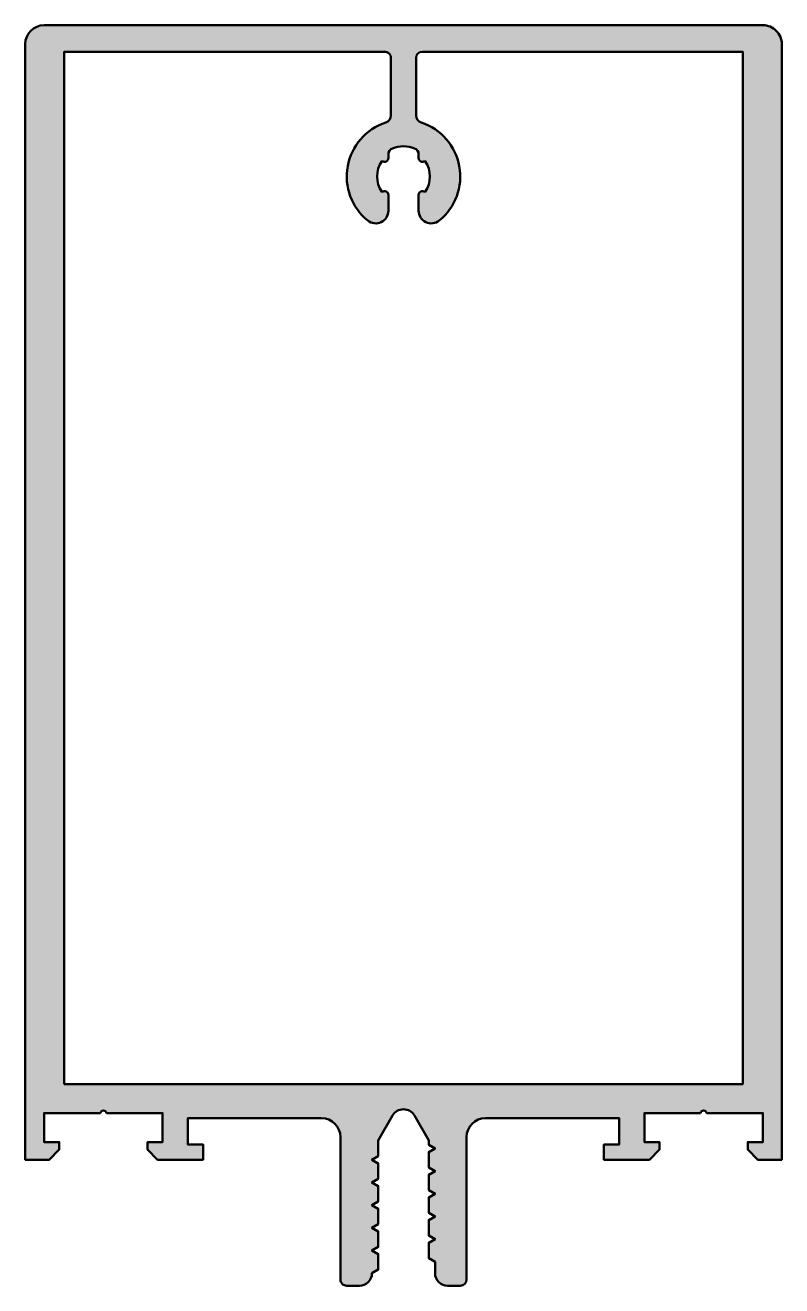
# Model space of a CAD drawing. Extents: x -30 to 30, y -16 to 84.
import ezdxf

# ---------------------------------------------------------------- set-up
doc = ezdxf.new("R2010")
doc.units = 0
doc.layers.add('0S-Alu contour', color=7, linetype='Continuous', lineweight=50)
doc.layers.add('0S-Alu hatch', color=252, linetype='Continuous', lineweight=25)

# ---------------------------------------------------------------- blocks, each defined once
blk = doc.blocks.new('324460__FD88ADC2_FC77_46FE_BCCF_9EE1C257DF1C_')
at = {"layer": '0S-Alu hatch'}
h = blk.add_hatch(color=256, dxfattribs=at)
edge = h.paths.add_edge_path()
edge.add_arc((-28.49999999999967, 82.5), 1.5, 90, 180)
edge.add_line((-29.99999999999967, 82.5), (-30, -6))
edge.add_line((-30, -6), (-28.1, -6))
edge.add_line((-28.1, -6), (-27.30000000000001, -5.200000000000002))
edge.add_line((-27.30000000000001, -5.200000000000002), (-27.30000000000001, -4.599999999999994))
edge.add_line((-27.30000000000001, -4.599999999999994), (-28.50000000000001, -4.599999999999994))
edge.add_line((-28.50000000000001, -4.599999999999994), (-28.50000000000001, -2.300000000000011))
edge.add_line((-28.50000000000001, -2.300000000000011), (-24.05000000000001, -2.300000000000011))
edge.add_ellipse((-23.80000000000001, -2.356250000000009), major_axis=(-0.2562499999999961, 0), ratio=1, start_angle=192.6803834918194, end_angle=347.31961650818045, ccw=False)
edge.add_line((-23.55000000000001, -2.300000000000011), (-19.10000000000001, -2.300000000000011))
edge.add_line((-19.10000000000001, -2.300000000000011), (-19.10000000000001, -4.599999999999994))
edge.add_line((-19.10000000000001, -4.599999999999994), (-20.30000000000001, -4.599999999999994))
edge.add_line((-20.30000000000001, -4.599999999999994), (-20.30000000000001, -5.200000000000002))
edge.add_line((-20.30000000000001, -5.200000000000002), (-19.50000000000001, -6))
edge.add_line((-19.50000000000001, -6), (-15.90000000000001, -6))
edge.add_line((-15.90000000000001, -6), (-15.90000000000001, -4.800000000000011))
edge.add_line((-15.90000000000001, -4.800000000000011), (-17.10000000000001, -4.800000000000011))
edge.add_line((-17.10000000000001, -4.800000000000011), (-17.10000000000001, -2.699999999999988))
edge.add_line((-17.10000000000001, -2.699999999999988), (-6.500000000000007, -2.700000000000002))
edge.add_ellipse((-6.500000000000014, -4.200000000000009), major_axis=(-1.500000000000007, 0), ratio=1, start_angle=180, end_angle=269.9999999999997, ccw=False)
edge.add_line((-5.000000000000007, -4.200000000000009), (-5.000000000000007, -15.50000000000001))
edge.add_arc((-4.500000000000014, -15.5), 0.4999999999999929, 180, 270.0000000000008)
edge.add_line((-4.500000000000007, -16), (-3.500000000000007, -16))
edge.add_arc((-3.500000000000007, -15), 1, 270, 360)
edge.add_line((-2.500000000000007, -15), (-2.000000000000007, -14.71132486540519))
edge.add_line((-2.000000000000007, -14.71132486540519), (-2.000000000000007, -13.48867513459481))
edge.add_line((-2.000000000000007, -13.48867513459481), (-2.500000000000007, -13.2))
edge.add_line((-2.500000000000007, -13.2), (-2.000000000000007, -12.91132486540519))
edge.add_line((-2.000000000000007, -12.91132486540519), (-2.000000000000007, -11.6886751345948))
edge.add_line((-2.000000000000007, -11.6886751345948), (-2.5, -11.4))
edge.add_line((-2.5, -11.4), (-2.000000000000007, -11.11132486540518))
edge.add_line((-2.000000000000007, -11.11132486540518), (-2.000000000000007, -9.88867513459482))
edge.add_line((-2.000000000000007, -9.88867513459482), (-2.500000000000007, -9.599999999999994))
edge.add_line((-2.500000000000007, -9.599999999999994), (-2.000000000000007, -9.311324865405197))
edge.add_line((-2.000000000000007, -9.311324865405197), (-2.000000000000007, -8.088675134594808))
edge.add_line((-2.000000000000007, -8.088675134594808), (-2.50000000000001, -7.799999999999997))
edge.add_line((-2.50000000000001, -7.799999999999997), (-2.00000000000001, -7.511324865405185))
edge.add_line((-2.00000000000001, -7.511324865405185), (-2.00000000000001, -6.288675134594797))
edge.add_line((-2.00000000000001, -6.288675134594797), (-2.499999999999996, -6))
edge.add_line((-2.499999999999996, -6), (-2.000000000000003, -5.711324865405188))
edge.add_line((-2.000000000000003, -5.711324865405188), (-2.000000000000003, -4.464101710724676))
edge.add_line((-2.000000000000003, -4.464101710724676), (-0.8660254143211538, -2.500000018250105))
edge.add_ellipse((-1e-14, -2.999999999999991), major_axis=(-0.9999999999999974, 0), ratio=1, start_angle=209.9999999999995, end_angle=330.00000120741777, ccw=False)
edge.add_line((0.86602540378443, -2.5), (1.999999999999989, -4.464101615137749))
edge.add_line((1.999999999999989, -4.464101615137749), (1.999999999999989, -4.811324865405183))
edge.add_line((1.999999999999989, -4.811324865405183), (2.499999999999992, -5.099999999999994))
edge.add_line((2.499999999999992, -5.099999999999994), (1.999999999999989, -5.388675134594805))
edge.add_line((1.999999999999989, -5.388675134594805), (1.999999999999989, -6.611324865405208))
edge.add_line((1.999999999999989, -6.611324865405208), (2.500000000000007, -6.900000000000005))
edge.add_line((2.500000000000007, -6.900000000000005), (1.999999999999989, -7.188675134594816))
edge.add_line((1.999999999999989, -7.188675134594816), (1.999999999999989, -8.411324865405192))
edge.add_line((1.999999999999989, -8.411324865405192), (2.500000000000007, -8.700000000000003))
edge.add_line((2.500000000000007, -8.700000000000003), (1.999999999999989, -8.988675134594814))
edge.add_line((1.999999999999989, -8.988675134594814), (1.999999999999989, -10.21132486540519))
edge.add_line((1.999999999999989, -10.21132486540519), (2.499999999999992, -10.5))
edge.add_line((2.499999999999992, -10.5), (1.999999999999989, -10.78867513459481))
edge.add_line((1.999999999999989, -10.78867513459481), (1.999999999999989, -12.01132486540518))
edge.add_line((1.999999999999989, -12.01132486540518), (2.499999999999992, -12.29999999999999))
edge.add_line((2.499999999999992, -12.29999999999999), (1.999999999999989, -12.58867513459481))
edge.add_line((1.999999999999989, -12.58867513459481), (1.999999999999989, -13.8113248654052))
edge.add_line((1.999999999999989, -13.8113248654052), (2.499999999999992, -14.09999999999999))
edge.add_line((2.499999999999992, -14.09999999999999), (2.499999999999992, -15))
edge.add_arc((3.499999999999992, -15), 1, 180, 270)
edge.add_line((3.499999999999992, -16), (4.499999999999992, -16))
edge.add_arc((4.499999999999992, -15.5), 0.5, 270, 360)
edge.add_line((4.999999999999992, -15.5), (4.999999999999992, -4.200000000000017))
edge.add_ellipse((6.499999999999999, -4.20000000000001), major_axis=(-1.500000000000005, 0), ratio=1, start_angle=270.0000000000002, end_angle=360, ccw=False)
edge.add_line((6.499999999999992, -2.700000000000002), (17.09999999999999, -2.700000000000002))
edge.add_line((17.09999999999999, -2.700000000000002), (17.1, -4.800000000000011))
edge.add_line((17.1, -4.800000000000011), (15.89999999999998, -4.799999999999997))
edge.add_line((15.89999999999998, -4.799999999999997), (15.9, -6))
edge.add_line((15.9, -6), (19.50000000000001, -6))
edge.add_line((19.50000000000001, -6), (20.30000000000001, -5.199999999999988))
edge.add_line((20.30000000000001, -5.199999999999988), (20.29999999999999, -4.599999999999994))
edge.add_line((20.29999999999999, -4.599999999999994), (19.1, -4.600000000000008))
edge.add_line((19.1, -4.600000000000008), (19.1, -2.300000000000011))
edge.add_line((19.1, -2.300000000000011), (23.54999999999999, -2.300000000000011))
edge.add_ellipse((23.79999999999999, -2.356250000000011), major_axis=(-0.25625, 0), ratio=1, start_angle=192.6803834918198, end_angle=347.3196165081802, ccw=False)
edge.add_line((24.04999999999999, -2.300000000000011), (28.5, -2.300000000000011))
edge.add_line((28.5, -2.300000000000011), (28.5, -4.599999999999994))
edge.add_line((28.5, -4.599999999999994), (27.29999999999999, -4.599999999999994))
edge.add_line((27.29999999999999, -4.599999999999994), (27.29999999999998, -5.200000000000002))
edge.add_line((27.29999999999998, -5.200000000000002), (28.1, -6))
edge.add_line((28.1, -6), (30.00000000000041, -6))
edge.add_line((30.00000000000041, -6), (30.00000000000018, 82.49999999999999))
edge.add_arc((28.50000000000018, 82.49999999999996), 1.5, 0, 90.00000000000081)
edge.add_line((28.50000000000015, 83.99999999999996), (-28.49999999999968, 84))
edge = h.paths.add_edge_path()
edge.add_line((-26.90002441406227, 0), (-26.90002441406229, 81.9))
edge.add_line((-26.90002441406229, 81.9), (-1.500000000000046, 81.9))
edge.add_ellipse((-1.500000000000035, 81.39999999999998), major_axis=(-0.5000000000000142, 0), ratio=1, start_angle=180, end_angle=270.00000000000125, ccw=False)
edge.add_line((-1.000000000000017, 81.4), (-1.000000000000017, 76.8425200051213))
edge.add_ellipse((-1.600000000000033, 76.8425200051213), major_axis=(-0.6000000000000157, 0), ratio=1, start_angle=108.28388994040779, end_angle=180, ccw=False)
edge.add_arc((-1.07e-14, 71.99999999999999), 4.500000000000001, 108.2838899404075, 231.0551964059043)
edge.add_arc((-2.200000000000017, 69.27786848223676), 1.000000000000013, 231.0551964059047, 360)
edge.add_line((-1.200000000000006, 69.27786848223676), (-1.200000000000006, 70.53030615433009))
edge.add_arc((-1.50000000000001, 70.53030615433009), 0.3000000000000043, 0, 130.3192648390401)
edge.add_ellipse((-1.42e-14, 72), major_axis=(-2.099999999999995, 0), ratio=1, start_angle=-36.22322108088832, end_angle=36.22322108088838, ccw=False)
edge.add_arc((-1.50000000000001, 73.46969384566991), 0.3000000000000038, 229.6807351609599, 360)
edge.add_line((-1.200000000000013, 73.46969384566991), (-1.200000000000006, 73.76635217326557))
edge.add_ellipse((-0.700000000000003, 73.76635217326557), major_axis=(-0.5000000000000036, 0), ratio=1, start_angle=291.61827242215867, end_angle=360, ccw=False)
edge.add_ellipse((-1.42e-14, 72.00000000000001), major_axis=(-2.399999999999989, 0), ratio=1, start_angle=248.3817275778418, end_angle=291.6182724221581, ccw=False)
edge.add_ellipse((0.6999999999999816, 73.76635217326557), major_axis=(-0.5000000000000017, 0), ratio=1, start_angle=180, end_angle=248.3817275778417, ccw=False)
edge.add_line((1.199999999999988, 73.76635217326557), (1.199999999999981, 73.46969384566991))
edge.add_arc((1.499999999999982, 73.46969384566991), 0.3000000000000007, 180, 310.3192648390407)
edge.add_ellipse((-7.1e-15, 72), major_axis=(-2.099999999999992, 0), ratio=1, start_angle=143.7767789191118, end_angle=216.2232210808884, ccw=False)
edge.add_arc((1.499999999999989, 70.53030615433009), 0.3000000000000038, 49.68073516095991, 180)
edge.add_line((1.199999999999985, 70.53030615433009), (1.199999999999988, 69.27786848223677))
edge.add_arc((2.199999999999995, 69.27786848223677), 1.000000000000007, 180, 308.9448035940957)
edge.add_arc((-1.07e-14, 71.99999999999999), 4.500000000000003, 308.9448035940959, 431.7161100595925)
edge.add_ellipse((1.600000000000001, 76.84252000512129), major_axis=(-0.5999999999999907, 0), ratio=1, start_angle=0, end_angle=71.71611005959198, ccw=False)
edge.add_line((1.000000000000014, 76.84252000512129), (0.9999999999999857, 81.39999999999998))
edge.add_ellipse((1.50000000000001, 81.39999999999998), major_axis=(-0.5000000000000249, 0), ratio=1, start_angle=270.0000000000004, end_angle=360, ccw=False)
edge.add_line((1.500000000000007, 81.9), (26.89990234375024, 81.9))
edge.add_line((26.89990234375024, 81.9), (26.89990234375038, 0))
edge.add_line((26.89990234375038, 0), (-26.90002441406227, 0))
at = {"layer": '0S-Alu contour', "color": 7}
for points in [[(28.50000000000015, 83.99999999999996), (-28.49999999999967, 84)], [(-29.99999999999967, 82.5), (-30, -6), (-28.1, -6), (-27.30000000000001, -5.200000000000002), (-27.30000000000001, -4.599999999999994), (-28.50000000000001, -4.599999999999994), (-28.50000000000001, -2.300000000000011), (-24.05000000000001, -2.300000000000011)], [(24.04999999999999, -2.300000000000011), (28.5, -2.300000000000011), (28.5, -4.599999999999994), (27.29999999999999, -4.599999999999994), (27.29999999999998, -5.200000000000002), (28.1, -6), (30.00000000000041, -6), (30.00000000000018, 82.49999999999999)], [(-26.90002441406227, 0), (-26.90002441406229, 81.9), (-1.500000000000046, 81.9)], [(1.500000000000007, 81.9), (26.89990234375024, 81.9), (26.89990234375038, 0), (-26.90002441406227, 0)], [(-1.000000000000017, 81.4), (-1.000000000000017, 76.8425200051213)], [(1.000000000000014, 76.84252000512129), (0.9999999999999857, 81.39999999999998)], [(-1.200000000000013, 73.46969384566991), (-1.200000000000006, 73.76635217326557)], [(1.199999999999988, 73.76635217326557), (1.199999999999981, 73.46969384566991)], [(-1.200000000000006, 69.27786848223676), (-1.200000000000006, 70.53030615433009)], [(1.199999999999985, 70.53030615433009), (1.199999999999988, 69.27786848223677)], [(-23.55000000000001, -2.300000000000011), (-19.10000000000001, -2.300000000000011), (-19.10000000000001, -4.599999999999994), (-20.30000000000001, -4.599999999999994), (-20.30000000000001, -5.200000000000002), (-19.50000000000001, -6), (-15.90000000000001, -6), (-15.90000000000001, -4.800000000000011), (-17.10000000000001, -4.800000000000011), (-17.10000000000001, -2.699999999999988), (-6.500000000000007, -2.700000000000002)], [(-2.500000000000007, -15), (-2.000000000000007, -14.71132486540519), (-2.000000000000007, -13.48867513459481), (-2.500000000000007, -13.2), (-2.000000000000007, -12.91132486540519), (-2.000000000000007, -11.6886751345948), (-2.5, -11.4), (-2.000000000000007, -11.11132486540518), (-2.000000000000007, -9.88867513459482), (-2.500000000000007, -9.599999999999994), (-2.000000000000007, -9.311324865405197), (-2.000000000000007, -8.088675134594808), (-2.50000000000001, -7.799999999999997), (-2.00000000000001, -7.511324865405185), (-2.00000000000001, -6.288675134594797), (-2.499999999999996, -6), (-2.000000000000003, -5.711324865405188), (-2.000000000000003, -4.464101710724676), (-0.8660254143211538, -2.500000018250105)], [(0.86602540378443, -2.5), (1.999999999999989, -4.464101615137749), (1.999999999999989, -4.811324865405183), (2.499999999999992, -5.099999999999994), (1.999999999999989, -5.388675134594805), (1.999999999999989, -6.611324865405208), (2.500000000000007, -6.900000000000005), (1.999999999999989, -7.188675134594816), (1.999999999999989, -8.411324865405192), (2.500000000000007, -8.700000000000003), (1.999999999999989, -8.988675134594814), (1.999999999999989, -10.21132486540519), (2.499999999999992, -10.5), (1.999999999999989, -10.78867513459481), (1.999999999999989, -12.01132486540518), (2.499999999999992, -12.29999999999999), (1.999999999999989, -12.58867513459481), (1.999999999999989, -13.8113248654052), (2.499999999999992, -14.09999999999999), (2.499999999999992, -15)], [(6.499999999999992, -2.700000000000002), (17.09999999999999, -2.700000000000002), (17.1, -4.800000000000011), (15.89999999999998, -4.799999999999997), (15.9, -6), (19.50000000000001, -6), (20.30000000000001, -5.199999999999988), (20.29999999999999, -4.599999999999994), (19.1, -4.600000000000008), (19.1, -2.300000000000011), (23.54999999999999, -2.300000000000011)], [(-5.000000000000007, -4.200000000000009), (-5.000000000000007, -15.50000000000001)], [(4.999999999999992, -15.5), (4.999999999999992, -4.200000000000017)], [(-4.500000000000007, -16), (-3.500000000000007, -16)], [(3.499999999999992, -16), (4.499999999999992, -16)]]:
    blk.add_lwpolyline(points, dxfattribs=at)
for centre, radius, start, end in [((-28.49999999999967, 82.5), 1.5, 90, 180), ((28.50000000000018, 82.49999999999996), 1.5, 0, 90.00000000000081), ((-1.07e-14, 71.99999999999999), 4.500000000000001, 108.2838899404075, 231.0551964059043), ((-1.07e-14, 71.99999999999999), 4.500000000000003, 308.9448035940959, 71.71611005959252), ((-1.50000000000001, 73.46969384566991), 0.3000000000000038, 229.6807351609599, 0), ((1.499999999999982, 73.46969384566991), 0.3000000000000007, 180, 310.3192648390407), ((-1.50000000000001, 70.53030615433009), 0.3000000000000043, 0, 130.3192648390401), ((1.499999999999989, 70.53030615433009), 0.3000000000000038, 49.68073516095991, 180), ((-2.200000000000017, 69.27786848223676), 1.000000000000013, 231.0551964059047, 0), ((2.199999999999995, 69.27786848223677), 1.000000000000007, 180, 308.9448035940957), ((-3.500000000000007, -15), 1, 270, 0), ((3.499999999999992, -15), 1, 180, 270), ((-4.500000000000014, -15.5), 0.4999999999999929, 180, 270.0000000000008), ((4.499999999999992, -15.5), 0.5, 270, 0)]:
    blk.add_arc(centre, radius, start, end, dxfattribs=at)
at = {"layer": '0S-Alu contour', "color": 7, "extrusion": (0, 0, -1)}
for centre, radius, start, end in [((1.500000000000035, 81.39999999999998), 0.5000000000000142, 89.99999999999876, 180), ((-1.50000000000001, 81.39999999999998), 0.5000000000000249, 0, 89.99999999999959), ((1.600000000000033, 76.8425200051213), 0.6000000000000157, 180, 251.7161100595922), ((-1.600000000000001, 76.84252000512129), 0.5999999999999907, 288.283889940408, 0), ((0.700000000000003, 73.76635217326557), 0.5000000000000036, 0, 68.38172757784135), ((1.42e-14, 72.00000000000001), 2.399999999999989, 68.38172757784191, 111.6182724221582), ((-0.6999999999999816, 73.76635217326557), 0.5000000000000017, 111.6182724221583, 180), ((1.42e-14, 72), 2.099999999999995, 323.7767789191117, 36.22322108088829), ((7.1e-15, 72), 2.099999999999992, 143.7767789191116, 216.2232210808883), ((1e-14, -2.999999999999991), 0.9999999999999974, 29.99999879258224, 150.0000000000005), ((23.80000000000001, -2.356250000000009), 0.2562499999999961, 12.68038349181956, 167.3196165081806), ((6.500000000000014, -4.200000000000009), 1.500000000000007, 90.00000000000028, 180), ((-6.499999999999999, -4.20000000000001), 1.500000000000006, 0, 89.99999999999976), ((-23.79999999999999, -2.356250000000011), 0.25625, 12.68038349181979, 167.3196165081802)]:
    blk.add_arc(centre, radius, start, end, dxfattribs=at)
blk = doc.blocks.new('324460__28565EFB_3A64_4B95_8523_8A9422971356_')
at = {"layer": '0S-Alu contour', "color": 7}
blk.add_blockref('324460__FD88ADC2_FC77_46FE_BCCF_9EE1C257DF1C_', (0, 0), dxfattribs=at)

msp = doc.modelspace()

# ---------------------------------------------------------------- block references
at = {"layer": '0S-Alu contour', "color": 7}
msp.add_blockref('324460__28565EFB_3A64_4B95_8523_8A9422971356_', (0, 0), dxfattribs=at)

doc.saveas('drawing.dxf')
